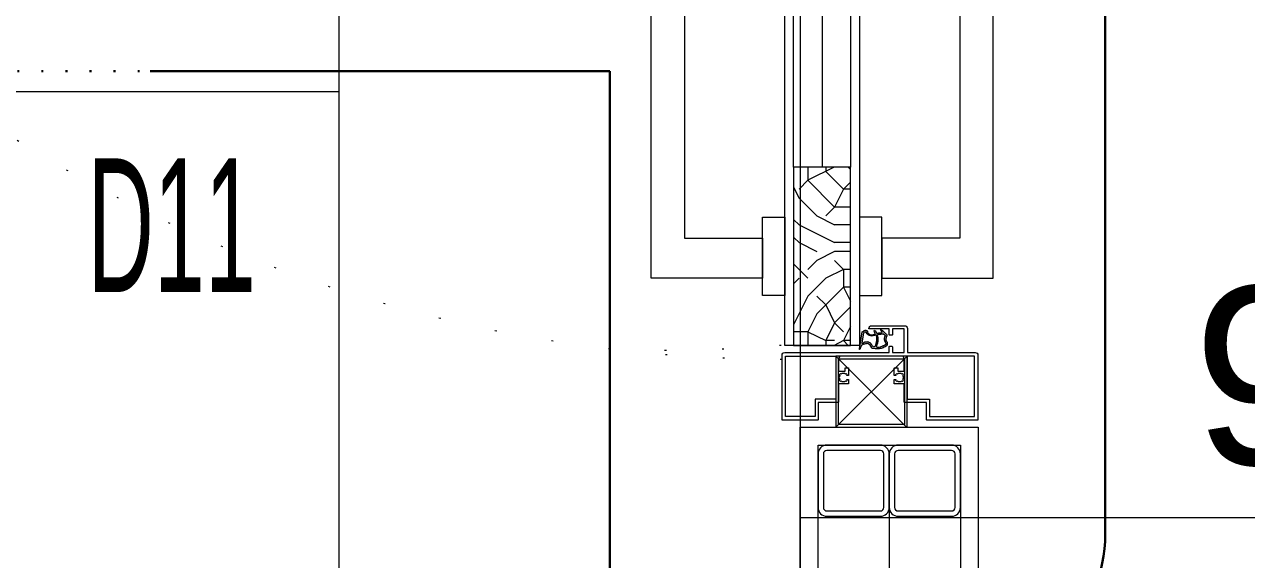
# Model space of a CAD drawing. Extents: x -1701 to 23780, y -363 to 7742.
# Drawn here: x 1343.9 to 1412.6, y 404.6 to 434.6 of the extents above; entities that cross this region are included whole.
import ezdxf
from ezdxf.enums import TextEntityAlignment as Align

# ---------------------------------------------------------------- set-up
doc = ezdxf.new("R2010")
doc.units = 0
doc.header["$LTSCALE"] = 25
doc.header["$MEASUREMENT"] = 0
doc.header["$PDMODE"] = 1
doc.linetypes.add('Audi$0$DOT2', pattern=[0.125, 0, -0.125])
doc.linetypes.add('DOT2', pattern=[0.125, 0, -0.125])
doc.layers.get('0').update_dxf_attribs({"color": 9, "lineweight": 9})
for name, color, linetype, lineweight in [('31', 9, 'Continuous', 9), ('Audi$0$06D', 8, 'Continuous', 9), ('Audi$0$09', 8, 'Continuous', 9), ('Audi$0$10', 8, 'Continuous', 9), ('Audi$0$11', 8, 'Continuous', 9), ('Audi$0$12', 8, 'Continuous', 9), ('Audi$0$20', 8, 'Audi$0$DOT2', 9), ('Audi$0$21', 8, 'Continuous', 9), ('Audi$0$22', 8, 'Continuous', 9), ('Audi$0$33', 8, 'Audi$0$BATTING', 9), ('Audi$0$35', 8, 'Continuous', 9), ('E-Aydınlatma', 7, 'Continuous', 30), ('E-KABLO', 7, 'Continuous', 30)]:
    doc.layers.add(name, color=color, linetype=linetype, lineweight=lineweight)
doc.styles.add('Audi$0$Arial', font='arial.ttf', dxfattribs={"height": 2.5})
doc.styles.add('Audi$0$MuuM_TEXT-STANDART', font='ARIALN.TTF')
doc.styles.add('TX-TEXT', font='')
doc.styles.get('TX-TEXT').set_extended_font_data('TrSah Futura Lt BT')
doc.linetypes.add('Audi$0$BATTING', pattern='A,0.0001,-0.1,[134,ltypeshp.shx,S=0.1,R=0,X=-0.1,Y=0],-0.2,[134,ltypeshp.shx,S=0.1,R=180,X=0.1,Y=0],-0.1', length=0.4001000000000002)

# ---------------------------------------------------------------- blocks, each defined once
blk = doc.blocks.new('Audi$0$Prf-40x40')
for points in [[(1.5, -1.999999999998179), (-1.5, -2.000000000001818, -0.4142135623730951), (-2, -1.500000000001818), (-2, 1.499999999998179, -0.4142135623730951), (-1.5, 1.999999999998179), (1.5, 2.000000000001818, -0.4142135623730951), (2, 1.500000000001818), (2, -1.499999999998179, -0.4142135623730951)], [(1.5, -1.699999999998908), (-1.5, -1.700000000002544, -0.4142135623738941), (-1.699999999997089, -1.500000000001818), (-1.699999999997089, 1.499999999998179, -0.4142135623738941), (-1.5, 1.699999999998908), (1.5, 1.700000000002544, -0.4142135623738941), (1.699999999997089, 1.500000000001818), (1.699999999997089, -1.499999999998179, -0.4142135623738941)]]:
    blk.add_lwpolyline(points, format="xyb", close=True)
at = {"color": 252}
blk.add_point((0, 0), dxfattribs=at)
blk = doc.blocks.new('Audi$0$0_roomno2')
blk.add_lwpolyline([(19.375, -10.50000000000218), (0, -10.50000000000218), (0, 0), (19.375, 0)], close=True)
blk.add_lwpolyline([(0, -3.000000000001453), (19.375, -3.000000000001453)])
at = {"style": 'Audi$0$Arial'}
blk.add_attdef('ODANO', (0, 1.170000000001164), '', height=2, dxfattribs=at)
blk.add_attdef('MEKANADI', text='', height=2, dxfattribs=at).set_placement((0.3500000000000002, -3.000000000001453), align=Align.BOTTOM_LEFT)
at = {"style": 'Audi$0$MuuM_TEXT-STANDART', "width": 0.6}
for tag, p in [('YER01', (10, -4.500000000001453)), ('TAVAN01', (13.75, -4.500000000001453)), ('DUVAR01', (17.5, -4.500000000001453)), ('YER02', (10, -6.750000000001456)), ('TAVAN02', (13.75, -6.750000000001456)), ('DUVAR02', (17.5, -6.750000000001456)), ('YER03', (10, -9.000000000001457)), ('TAVAN03', (13.75, -9.000000000001457)), ('DUVAR03', (17.5, -9.000000000001457))]:
    blk.add_attdef(tag, text='', height=1.5, dxfattribs=at).set_placement(p, align=Align.MIDDLE_CENTER)
for tag, p in [('M2', (0.3500000000000001, -4.875000000001453)), ('TEMIZTAVANYUKSEKLIGI', (1.799999999999999, -8.607952679349546))]:
    blk.add_attdef(tag, text='', height=1.5, dxfattribs=at).set_placement(p, align=Align.MIDDLE_LEFT)
blk = doc.blocks.new('Audi$0$p-korkasa_40x40')
at = {"layer": 'Audi$0$10'}
for points in [[(-2, -2), (-2, -2, 4.557571570274368), (-2, -2), (2, -2.000000000000454, 6.895317174706505), (2, -2.000000000000454), (2, -2.000000000000454), (2, 2.000000000000454), (-2, 2), (-2, -2)], [(-1.85000000000582, -1.85000000000582), (-1.85000000000582, 1.85000000000582), (1.85000000000582, 1.85000000000582), (1.85000000000582, -1.85000000000582), (-1.85000000000582, -1.85000000000582, -4.556434831823175), (-1.85000000000582, -1.85000000000582)]]:
    blk.add_lwpolyline(points, format="xyb", close=True, dxfattribs=at)
for points in [[(2, -2.000000000000454), (-2, 2)], [(2, 2.000000000000454), (-2, -1.96874570933869)]]:
    blk.add_lwpolyline(points, dxfattribs=at)
blk = doc.blocks.new('Audi$0$p-kapı')
at = {"layer": 'Audi$0$09'}
h = blk.add_hatch(dxfattribs=at)
h.set_pattern_fill('LOGEND', color=256, scale=10, style=0)
h.set_pattern_definition([(360, (-1512.441820109354, -1967.639528495034), (9.999999999999996, -10), [3, -7]), (360, (-1512.441820109354, -1968.139528495034), (9.999999999999996, -10), [3, -7]), (360, (-1511.941820109354, -1969.139528495034), (9.999999999999996, -10), [2, -8]), (360, (-1511.441820109354, -1970.139528495034), (9.999999999999996, -10), [1.5, -8.5]), (360, (-1511.441820109354, -1971.139528495034), (9.999999999999996, -10), [1, -9]), (360, (-1513.941820109354, -1972.139528495034), (9.999999999999996, -10), [0.5, -2.5, 0.5, -6.5]), (360, (-1512.441820109354, -1972.639528495034), (9.999999999999996, -10), [0.5, -4, 1.5, -4]), (360, (-1510.441820109354, -1973.139528495034), (9.999999999999996, -10), [0.5, -0.5, 0.5, -8.5]), (360, (-1510.941820109354, -1973.639528495034), (9.999999999999996, -10), [0.5, -9.5]), (360, (-1511.441820109354, -1974.639528495034), (9.999999999999996, -10), [1.5, -8.5]), (360, (-1511.441820109354, -1975.639528495034), (9.999999999999996, -10), [2, -8]), (360, (-1511.941820109354, -1976.639528495034), (9.999999999999996, -10), [2.5, -3, 0.5, -4]), (270, (-1515.941820109354, -1970.639528495034), (-10, -9.999999999999996), [0.5, -1, 2.5, -6]), (270, (-1515.441820109354, -1971.639528495034), (-10, -9.999999999999996), [0.5, -0.5, 1.5, -7.5]), (270, (-1514.941820109354, -1975.639528495034), (-10, -9.999999999999996), [1, -9]), (270, (-1514.441820109354, -1971.639528495034), (-10, -9.999999999999996), [2, -3, 0.5, -4.5]), (270, (-1513.941820109354, -1977.139528495033), (-10, -9.999999999999996), [0.5, -9.5]), (270, (-1513.441820109354, -1972.139528495034), (-10, -9.999999999999996), [1.5, -8.5]), (270, (-1512.441820109354, -1972.639528495034), (-10, -9.999999999999996), [1, -9]), (270, (-1511.441820109354, -1972.639528495034), (-10, -9.999999999999996), [0.5, -1.5, 1.5, -6.5]), (270, (-1510.941820109354, -1973.139528495034), (-10, -9.999999999999996), [0.5, -9.5]), (270, (-1510.441820109354, -1971.139528495034), (-10, -9.999999999999996), [1.399999999999999, -8.6]), (270, (-1509.941820109354, -1969.139528495034), (-10, -9.999999999999996), [1, -9]), (270, (-1508.941820109354, -1973.139528495034), (-10, -9.999999999999996), [0.5, -9.5]), (270, (-1507.941820109354, -1972.639528495034), (-10, -9.999999999999996), [1.5, -8.5]), (270, (-1506.941820109354, -1972.639528495034), (-10, -9.999999999999996), [1.5, -8.5]), (314.9999999999999, (-1508.441820109354, -1968.639528495034), (-3.3e-15, -10.00000000019025), [0.7071000000000001, -0.7071000000000001, 0.7071000000000001, -12.02083562]), (314.9999999999999, (-1510.441820109354, -1971.139528495034), (-3.3e-15, -10.00000000019025), [1.414199999999999, -12.72793562]), (314.9999999999999, (-1514.441820109354, -1976.139528495034), (-3.3e-15, -10.00000000019025), [1.414199999999999, -12.72793562]), (314.9999999999999, (-1512.441820109354, -1973.639528495034), (-3.3e-15, -10.00000000019025), [1.414199999999999, -12.72793562]), (314.9999999999999, (-1511.941820109354, -1971.639528495034), (-3.3e-15, -10.00000000019025), [1.414199999999999, -12.72793562]), (314.9999999999999, (-1508.941820109354, -1969.639528495034), (-3.3e-15, -10.00000000019025), [1.414199999999999, -12.72793562]), (314.9999999999999, (-1509.941820109354, -1970.139528495034), (-3.3e-15, -10.00000000019025), [2.121319999999998, -12.02081562]), (314.9999999999999, (-1512.941820109354, -1974.639528495034), (-3.3e-15, -10.00000000019025), [0.7071000000000001, -13.43503562]), (314.9999999999999, (-1513.441820109354, -1975.639528495034), (-3.3e-15, -10.00000000019025), [0.7071000000000001, -13.43503562]), (314.9999999999999, (-1509.441820109354, -1975.639528495034), (-3.3e-15, -10.00000000019025), [0.7071000000000001, -13.43503562]), (314.9999999999999, (-1513.441820109354, -1970.639528495034), (-3.3e-15, -10.00000000019025), [0.7071000000000001, -13.43503562]), (314.9999999999999, (-1507.941820109354, -1974.139528495034), (-3.3e-15, -10.00000000019025), [0.7071000000000001, -13.43503562]), (314.9999999999999, (-1511.441820109354, -1973.139528495034), (-3.3e-15, -10.00000000019025), [0.7071000000000001, -13.43503562]), (314.9999999999999, (-1510.441820109354, -1974.139528495034), (-3.3e-15, -10.00000000019025), [0.7071000000000001, -13.43503562]), (225, (-1510.941820109354, -1972.139528495034), (-10.00000000019025, 3.3e-15), [0.7071000000000001, -0.7071000000000001, 2.121319999999998, -10.60661562]), (225, (-1509.441820109354, -1972.139528495034), (-10.00000000019025, 3.3e-15), [0.7071000000000001, -13.43503562]), (225, (-1509.441820109354, -1968.639528495034), (-10.00000000019025, 3.3e-15), [0.7071000000000001, -13.43503562]), (225, (-1511.441820109354, -1971.139528495034), (-10.00000000019025, 3.3e-15), [0.7071000000000001, -13.43503562]), (225, (-1509.941820109354, -1973.139528495034), (-10.00000000019025, 3.3e-15), [0.7071000000000001, -13.43503562]), (225, (-1512.441820109354, -1970.639528495034), (-10.00000000019025, 3.3e-15), [0.7071000000000001, -13.43503562]), (225, (-1508.441820109354, -1970.639528495034), (-10.00000000019025, 3.3e-15), [0.7071000000000001, -13.43503562]), (225, (-1515.441820109354, -1967.639528495034), (-10.00000000019025, 3.3e-15), [0.7071000000000001, -13.43503562]), (225, (-1514.941820109354, -1968.139528495034), (-10.00000000019025, 3.3e-15), [1.414199999999999, -12.72793562]), (225, (-1514.441820109354, -1968.639528495034), (-10.00000000019025, 3.3e-15), [1.414199999999999, -12.72793562]), (225, (-1513.441820109354, -1968.639528495034), (-10.00000000019025, 3.3e-15), [1.414199999999999, -12.72793562]), (225, (-1512.941820109354, -1969.639528495034), (-10.00000000019025, 3.3e-15), [1.414199999999999, -12.72793562]), (225, (-1508.941820109354, -1973.639528495034), (-10.00000000019025, 3.3e-15), [1.414199999999999, -12.72793562]), (225, (-1506.941820109354, -1968.639528495034), (-10.00000000019025, 3.3e-15), [1.414199999999999, -12.72793562]), (225, (-1506.441820109354, -1976.639528495034), (-10.00000000019025, 3.3e-15), [1.414199999999999, -12.72793562]), (225, (-1506.441820109354, -1975.639528495034), (-10.00000000019025, 3.3e-15), [1.414199999999999, -12.72793562]), (225, (-1507.441820109354, -1975.139528495034), (-10.00000000019025, 3.3e-15), [1.414199999999999, -12.72793562]), (225, (-1514.441820109354, -1975.139528495034), (-10.00000000019025, 3.3e-15), [2.121319999999998, -12.02081562]), (225, (-1507.941820109354, -1974.139528495034), (-10.00000000019025, 3.3e-15), [2.121319999999998, -12.02081562]), (333.4349487999999, (-1513.441820109354, -1977.139528495033), (10.00000000000094, -4.0006493e-09), [1.117999999999998, -21.24267976999997]), (333.4349487999999, (-1513.441820109354, -1972.139528495034), (10.00000000000094, -4.0006493e-09), [1.117999999999998, -21.24267976999997]), (333.4349487999999, (-1512.441820109354, -1975.139528495034), (10.00000000000094, -4.0006493e-09), [1.117999999999998, -21.24267976999997]), (333.4349487999999, (-1509.441820109354, -1968.139528495034), (10.00000000000094, -4.0006493e-09), [1.117999999999998, -21.24267976999997]), (333.4349487999999, (-1509.941820109354, -1969.139528495034), (10.00000000000094, -4.0006493e-09), [1.117999999999998, -21.24267976999997]), (333.4349487999999, (-1512.941820109354, -1971.139528495034), (10.00000000000094, -4.0006493e-09), [1.117999999999998, -21.24267976999997]), (333.4349487999999, (-1512.941820109354, -1976.139528495034), (10.00000000000094, -4.0006493e-09), [1.117999999999998, -21.24267976999997]), (333.4349487999999, (-1509.941820109354, -1973.139528495034), (10.00000000000094, -4.0006493e-09), [2.235999999999996, -20.12467976999998]), (296.5650511799998, (-1509.941820109354, -1974.639528495034), (5.099821e-10, -10.00000000000094), [1.117999999999975, -21.24267976999961]), (296.5650511799998, (-1508.441820109354, -1971.639528495034), (5.099821e-10, -10.00000000000094), [1.117999999999975, -21.24267976999961]), (296.5650511799998, (-1513.441820109354, -1973.639528495034), (5.099821e-10, -10.00000000000094), [1.117999999999975, -21.24267976999961]), (296.5650511799998, (-1515.441820109354, -1974.139528495034), (5.099821e-10, -10.00000000000094), [1.117999999999975, -21.24267976999961]), (296.5650511799998, (-1509.441820109354, -1972.139528495034), (5.099821e-10, -10.00000000000094), [1.117999999999975, -21.24267976999961]), (296.5650511799998, (-1510.441820109354, -1972.139528495034), (5.099821e-10, -10.00000000000094), [1.117999999999975, -21.24267976999961]), (296.5650511799998, (-1514.441820109354, -1973.639528495034), (5.099821e-10, -10.00000000000094), [2.23599999999995, -20.12467976999961]), (296.5650511799998, (-1506.941820109354, -1970.139528495034), (5.099821e-10, -10.00000000000094), [2.23599999999995, -20.12467976999961]), (296.5650511799998, (-1507.941820109354, -1970.639528495034), (5.099821e-10, -10.00000000000094), [2.23599999999995, -20.12467976999961]), (243.4349487999999, (-1515.941820109354, -1969.139528495034), (-4.0006526e-09, -10.00000000000094), [1.117999999999979, -21.24267976999967]), (243.4349487999999, (-1515.941820109354, -1974.639528495034), (-4.0006526e-09, -10.00000000000094), [1.117999999999979, -21.24267976999967]), (243.4349487999999, (-1513.941820109354, -1967.639528495034), (-4.0006526e-09, -10.00000000000094), [1.117999999999979, -21.24267976999967]), (243.4349487999999, (-1514.941820109354, -1976.639528495034), (-4.0006526e-09, -10.00000000000094), [1.117999999999979, -21.24267976999967]), (243.4349487999999, (-1513.941820109354, -1970.639528495034), (-4.0006526e-09, -10.00000000000094), [1.117999999999979, -21.24267976999967]), (243.4349487999999, (-1511.941820109354, -1971.639528495034), (-4.0006526e-09, -10.00000000000094), [1.117999999999979, -21.24267976999967]), (243.4349487999999, (-1510.941820109354, -1973.639528495034), (-4.0006526e-09, -10.00000000000094), [1.117999999999979, -21.24267976999967]), (243.4349487999999, (-1515.441820109354, -1969.639528495034), (3.2114650989e-06, -10.00000160773382), [1.117999999999979, -21.24267976999967]), (243.4349487999999, (-1512.941820109354, -1971.139528495034), (-4.0006526e-09, -10.00000000000094), [1.117999999999979, -21.24267976999967]), (243.4349487999999, (-1509.941820109354, -1970.139528495034), (-4.0006526e-09, -10.00000000000094), [1.117999999999979, -21.24267976999967]), (243.4349487999999, (-1508.941820109354, -1971.139528495034), (-4.0006526e-09, -10.00000000000094), [1.117999999999979, -21.24267976999967]), (243.4349487999999, (-1506.941820109354, -1974.139528495034), (-4.0006526e-09, -10.00000000000094), [1.117999999999979, -21.24267976999967]), (243.4349487999999, (-1514.441820109354, -1977.139528495033), (-4.0006526e-09, -10.00000000000094), [1.117999999999979, -21.24267976999967]), (243.4349487999999, (-1515.941820109354, -1976.639528495034), (-4.0006526e-09, -10.00000000000094), [2.235999999999958, -20.12467976999968]), (243.4349487999999, (-1514.441820109354, -1969.639528495034), (-4.0006526e-09, -10.00000000000094), [2.235999999999958, -20.12467976999968]), (206.5650511799999, (-1515.941820109354, -1968.139528495034), (-10.00000000000094, -5.099854e-10), [1.117999999999995, -21.24267976999997]), (206.5650511799999, (-1507.441820109354, -1967.639528495034), (-10.00000000000094, -5.099854e-10), [1.117999999999995, -21.24267976999997]), (206.5650511799999, (-1507.941820109354, -1972.639528495034), (-10.00000000000094, -5.099854e-10), [1.117999999999995, -21.24267976999997]), (206.5650511799999, (-1511.941820109354, -1969.139528495034), (-10.00000000000094, -5.099854e-10), [1.117999999999995, -21.24267976999997]), (206.5650511799999, (-1512.441820109354, -1968.139528495034), (-10.00000000000094, -5.099854e-10), [1.117999999999995, -21.24267976999997]), (206.5650511799999, (-1511.441820109354, -1970.139528495034), (-10.00000000000094, -5.099854e-10), [1.117999999999995, -21.24267976999997]), (206.5650511799999, (-1508.441820109354, -1976.139528495034), (-10.00000000000094, -5.099854e-10), [1.117999999999995, -21.24267976999997]), (206.5650511799999, (-1507.441820109354, -1976.639528495034), (-10.00000000000094, -5.099854e-10), [2.235999999999995, -20.12467976999997])])
h.paths.add_polyline_path([(1.170000000001889, -81.66295667744998), (1.202328709074208, -81.66295667744998), (1.202328709074208, -80.86796583734395), (1.170000000001889, -80.86796583734395), (1.170000000001889, -80.34999999999854), (1.202328709074208, -80.34999999999854), (1.202328709074208, -79.40000000000146), (4.337671290930301, -79.40000000000146), (4.337671290930301, -80.34999999999854), (4.370000000002618, -80.34999999999854), (4.370000000002618, -80.86796583734395), (4.337671290930301, -80.86796583734395), (4.337671290930301, -81.66295667744998), (4.370000000002618, -81.66295667744998), (4.370000000002618, -85.40000000000146), (1.170000000001889, -85.40000000000146)])
h.paths.add_polyline_path([(1.202328709074208, -77.93203416265895), (1.202328709074208, -77.13704332255294), (1.170000000001889, -77.13704332255294), (1.170000000001889, -75.40008858544023), (4.370000000002618, -75.40008858544023), (4.370000000002618, -77.13704332255294), (4.337671290930301, -77.13704332255294), (4.337671290930301, -77.93203416265895), (4.370000000002618, -77.93203416265895), (4.370000000002618, -78.44999999999709), (4.337671290930301, -78.45000000000434), (4.337671290930301, -79.40000000000146), (1.202328709074208, -79.40000000000146), (1.202328709074208, -78.45000000000434), (1.170000000001889, -78.45000000000434), (1.170000000001889, -77.93203416265895)])
at = {"layer": 'Audi$0$10'}
h = blk.add_hatch(color=256, dxfattribs=at)
edge = h.paths.add_edge_path()
edge.add_spline(control_points=[(-0.5369756097570644, -84.51241686969297), (-0.5906374453152239, -84.5518905258723), (-0.6878822009421129, -84.62342378614264), (-0.7823709486983716, -84.73020272285794), (-0.8899654388224005, -84.81634565772401), (-0.8351330276491353, -84.92515451247162), (-0.7993581297414494, -85.02739724353887), (-0.8236312188018928, -85.13593551153463), (-0.8909774078929331, -85.2204025707906), (-0.8936748011838059, -85.31350848440346), (-0.8901922852564894, -85.42809680375649), (-0.728764212148235, -85.49924616048519), (-0.5556085026000801, -85.58372597600827), (-0.3208874964548158, -85.6044139906153), (-0.1643808494300174, -85.57919688549735), (-0.0170845106040361, -85.58614067232702), (-0.0044594722057809, -85.47231593469769), (0.0795073431909259, -85.40046526712104), (0.1646003593887144, -85.2870381913017), (0.2895508234578301, -85.30929536580516), (0.4061617531915547, -85.32681202102684), (0.5518175704273744, -85.36757930904423), (0.5995418682032323, -85.49443736144892), (0.6480338603832934, -85.67184330132295), (0.6698076058928564, -85.62376578052499), (0.6769063150313741, -85.59945321430133)], knot_values=[0, 0, 0, 0, 1.972481329933421, 3.574485720078666, 4.459231721842631, 5.627326994262999, 6.631388320856649, 7.787072978740821, 8.75015276194368, 9.776376719050775, 10.52172028727109, 11.98318526219924, 14.34903833668033, 16.62296311174929, 18.66660599276623, 19.53265988375316, 20.30320742306432, 21.53106540985929, 22.8950020509257, 24.14050273090668, 24.94140504827469, 26.57643914558082, 28.1214307914516, 29.40842415818681, 30.06904306217089, 30.06904306217089, 30.06904306217089, 30.06904306217089], degree=3, periodic=0)
edge.add_arc((0.6577079170856451, -85.59384772447082), 0.0200000000000125, 703.7234121128039, 729.6961277373919)
edge.add_line((0.6774222141648352, -85.59047926923813), (0.514778214589569, -84.63858532773519))
edge.add_spline(control_points=[(0.5147782145904785, -84.63858532773156), (0.4684569597193331, -84.61121200024355), (0.4029367876937613, -84.55669608320022), (0.299123291955766, -84.55094408860168), (0.2368332224687037, -84.5669421721468), (0.2434630590905726, -84.56630475889688), (0.2195726180252677, -84.63769904915534), (0.2195726180252677, -84.63769904915534)], knot_values=[0, 0, 0, 0, 0.2230052084876708, 0.4469780816912642, 0.8022655540997069, 1.018676818468204, 1.060393501096338, 1.060393501096338, 1.060393501096338, 1.060393501096338], degree=3, periodic=0)
edge.add_arc((-0.0149015127535677, -84.5842358186128), 0.2404920685283454, 578.8576386954633, 707.1553904040015, ccw=False)
edge.add_spline(control_points=[(-0.2021744220619439, -84.73511753541244), (-0.1844337589864153, -84.70879782966219), (-0.1854437276160752, -84.65074498127069), (-0.1315036820815294, -84.5540416680233), (-0.2492554579002899, -84.55561594154278), (-0.2605854891371564, -84.74868430823697), (-0.4150242235737096, -84.68619836643484), (-0.6628840222583677, -84.69875890661933), (-0.5288317618396832, -84.58261839942134), (-0.5347583595721517, -84.5315299911963), (-0.5369756097570644, -84.51241686969297)], knot_values=[1.684532790128255, 1.684532790128255, 1.684532790128255, 1.684532790128255, 1.827512949640418, 2.001131811412198, 2.034132841388928, 2.383878172112238, 2.570749579948123, 2.81730155771981, 2.995364809708569, 3.101801527567439, 3.101801527567439, 3.101801527567439, 3.101801527567439], degree=3, periodic=0)
edge = h.paths.add_edge_path(flags=16)
edge.add_spline(control_points=[(0.4883339317893844, -85.29245044420531), (0.4716886541282295, -85.27617170474696), (0.4523573484184455, -85.25991805080413), (0.4147011533677869, -85.23712323497604), (0.4001201892897372, -85.23009669489694), (0.3915949691217975, -85.22622697612678)], knot_values=[4.696285649924368, 4.696285649924368, 4.696285649924368, 4.696285649924368, 4.79612257682362, 4.79612257682362, 4.854419796380462, 4.854419796380462, 4.854419796380462, 4.854419796380462], degree=3, periodic=0)
edge.add_spline(control_points=[(0.3915949691217975, -85.22622697612678), (0.3885683923836041, -85.22639217222604), (0.3855311636252736, -85.2263443169286), (0.3757315162838495, -85.22599751089729), (0.3681160688320233, -85.22548559508868), (0.3516475183459988, -85.22407014974306), (0.3429637488879962, -85.22319709650765), (0.3252907630521804, -85.2211618914589), (0.316594720883586, -85.22002240030999), (0.291213085376512, -85.21633801807184), (0.2728923982976994, -85.2134663161123), (0.2312442128131806, -85.21019387182605), (0.2079686403376399, -85.20950475220161), (0.1708219201973407, -85.21554820335585), (0.157941705580015, -85.21878033129907), (0.126446850845241, -85.22976943991671), (0.1093897561368067, -85.23913722649013), (0.0793808313101181, -85.25973395552137), (0.0663699295146216, -85.27124699160045), (0.0429483607986185, -85.29429669502858), (0.0327881743869512, -85.30545581124898), (0.0148434022485162, -85.32623104828235), (0.0068756339605898, -85.33600692905749), (-0.0090410068587516, -85.355167020105), (-0.0171964423425379, -85.36496325665941), (-0.0399044250698353, -85.3944018574839), (-0.0547606956715754, -85.41583520011045), (-0.0673612565879012, -85.44141278987809)], knot_values=[3.795205768767631, 3.795205768767631, 3.795205768767631, 3.795205768767631, 3.825435281411388, 3.825435281411388, 3.876175829762433, 3.876175829762433, 3.923120005564896, 3.923120005564896, 3.970064181367359, 3.970064181367359, 4.056079576782028, 4.056079576782028, 4.1420949721967, 4.1420949721967, 4.181856208153813, 4.181856208153813, 4.244411595576305, 4.244411595576305, 4.309456277789172, 4.309456277789172, 4.374500960002043, 4.374500960002043, 4.436400391423946, 4.436400391423946, 4.498299822845847, 4.498299822845847, 4.605733337985941, 4.605733337985941, 4.605733337985941, 4.605733337985941], degree=3, periodic=0)
edge.add_arc((-0.1355372299003648, -85.40782653281349), 0.0759999999999773, 567.2221899925271, 693.7732677223272, ccw=False)
edge.add_arc((0.7681294868853002, -85.02277503077494), 1.058097748058568, 888.8376998673891, 923.3761552425167, ccw=False)
edge.add_arc((-0.2503260998964834, -84.82178951549577), 0.0200000000000284, 779.8045860840282, 888.9000715373779, ccw=False)
edge.add_arc((-0.0254490172264923, -84.53800291659718), 0.3422998841750275, 951.1287320440587, 1055.511948304005)
edge.add_arc((0.3533265005826252, -84.70197943761741), 0.0708012071070941, 720.1577279099495, 881.8184495585258, ccw=False)
edge.add_line((0.4241274394116772, -84.7017845312512), (0.5220320556400111, -85.27478329712176))
edge.add_arc((0.5023177585608211, -85.27815175234718), 0.019999999999999, 585.6378390656023, 729.6961277305409, ccw=False)
edge = h.paths.add_edge_path(flags=16)
edge.add_spline(control_points=[(-0.3815073000114353, -85.52777787788362), (-0.3834389916773944, -85.52724453018163), (-0.3853727186760807, -85.52670610733912), (-0.4205788632025361, -85.51682294036436), (-0.4544610585180635, -85.50601336516411), (-0.4889215080875148, -85.49418731541662), (-0.4900629374460549, -85.49379462555952), (-0.4912037800822874, -85.49340117004613)], knot_values=[2.606882164150666, 2.606882164150666, 2.606882164150666, 2.606882164150666, 2.618308665253161, 2.618308665253161, 2.814704777591772, 2.814704777591772, 2.821436412206805, 2.821436412206805, 2.821436412206805, 2.821436412206805], degree=3, periodic=0)
edge.add_spline(control_points=[(-0.4912037800822874, -85.49340117004613), (-0.5233471352403285, -85.48231552171637), (-0.5550247264036443, -85.47062207480484), (-0.5877413626330963, -85.45796293672173), (-0.5892461558505602, -85.4573792198862), (-0.5907511911427719, -85.45679395195477)], knot_values=[2.408074102405524, 2.408074102405524, 2.408074102405524, 2.408074102405524, 2.597738580129102, 2.597738580129102, 2.606882164150666, 2.606882164150666, 2.606882164150666, 2.606882164150666], degree=3, periodic=0)
edge.add_spline(control_points=[(-0.5907511911427719, -85.45679395195477), (-0.6054095705112559, -85.45109370061981), (-0.6200909125836916, -85.4452463134803), (-0.6513064689206658, -85.43253770701268), (-0.6679456813908474, -85.42560582750595), (-0.6975867124383514, -85.41301002278487), (-0.7102365350583569, -85.40760968485122), (-0.7229134244116722, -85.40205673102902)], knot_values=[2.149006277224146, 2.149006277224146, 2.149006277224146, 2.149006277224146, 2.238060749371884, 2.238060749371884, 2.336258805541189, 2.336258805541189, 2.408074102405524, 2.408074102405524, 2.408074102405524, 2.408074102405524], degree=3, periodic=0)
edge.add_spline(control_points=[(-0.7229134244116722, -85.40205673102902), (-0.7275705286083394, -85.40001674441737), (-0.7322312857468205, -85.39795616069752), (-0.7455618066960596, -85.39199150963395), (-0.7536017658676429, -85.3881710095229), (-0.7677693781188282, -85.38105523245758), (-0.7739268021578029, -85.37775809279992), (-0.7842826841624629, -85.37176572963654), (-0.7883197533083149, -85.36926390407461), (-0.7920567741166451, -85.36629840687965)], knot_values=[1.977607441624772, 1.977607441624772, 1.977607441624772, 1.977607441624772, 2.003990200929743, 2.003990200929743, 2.053089229014396, 2.053089229014396, 2.101047753119271, 2.101047753119271, 2.149006277224144, 2.149006277224144, 2.149006277224144, 2.149006277224144], degree=3, periodic=0)
edge.add_arc((-0.7796246261059423, -85.35063182793965), 0.0200000000000304, 900.5555631517888, 951.5663893431631, ccw=False)
edge.add_spline(control_points=[(-0.7994840715909959, -85.35299877215583), (-0.7996182607275844, -85.35187288089946), (-0.7997274019762699, -85.35072960989055), (-0.8002259230997879, -85.34462242021978), (-0.8004687433967774, -85.33851066090575), (-0.8008469303676973, -85.32128280500183), (-0.8008342107059434, -85.30943071842918), (-0.8005320933662003, -85.2993613856379)], knot_values=[1.69878072459484, 1.69878072459484, 1.69878072459484, 1.69878072459484, 1.709176364630534, 1.709176364630534, 1.751194216338215, 1.751194216338215, 1.814824352558606, 1.814824352558606, 1.814824352558606, 1.814824352558606], degree=3, periodic=0)
edge.add_spline(control_points=[(-0.8005320933662003, -85.2993613856379), (-0.8005291922345351, -85.29926469321072), (-0.8005262644182947, -85.29916816516925), (-0.8002453347398841, -85.2900058112791), (-0.7996581484585477, -85.28216809327569), (-0.7983876424550544, -85.27219494782912), (-0.7979033033734595, -85.2691682961231), (-0.7967892664892136, -85.26359999037959), (-0.7963274052344786, -85.26168751184014), (-0.7950642314099241, -85.25704070857319), (-0.7941042474449205, -85.25426319411052), (-0.7922515160280456, -85.25010678642865), (-0.7915139412471035, -85.24861359065837), (-0.7898580297332956, -85.24541914485599), (-0.7890619376630639, -85.2439227982468), (-0.7868423479412741, -85.23990738076826), (-0.785815735354845, -85.23813671410605), (-0.7847239510629151, -85.2363075673493)], knot_values=[1.498288754767149, 1.498288754767149, 1.498288754767149, 1.498288754767149, 1.498899773643438, 1.498899773643438, 1.55638679152604, 1.55638679152604, 1.58513030046734, 1.58513030046734, 1.61387380940864, 1.61387380940864, 1.646408564364206, 1.646408564364206, 1.665384561853024, 1.665384561853024, 1.684360559341839, 1.684360559341839, 1.69878072459484, 1.69878072459484, 1.69878072459484, 1.69878072459484], degree=3, periodic=0)
edge.add_line((-0.7847239510629151, -85.2363075673493), (-0.7586869314282012, -85.19268582784571))
edge.add_line((-0.7586869314254728, -85.19268582784571), (-0.7255136902876984, -85.10717331456544))
edge.add_line((-0.7255136902895174, -85.10717331456544), (-0.7173155414820941, -85.03151368951148))
edge.add_line((-0.7173155414820941, -85.03151368950785), (-0.7384525110683171, -84.92615187598132))
edge.add_spline(control_points=[(-0.7384525110719551, -84.92615187598132), (-0.7417319309315645, -84.91712462047145), (-0.7452146564100987, -84.90836485676846), (-0.7561384565451591, -84.8820235105304), (-0.7633910574986658, -84.86627040452005), (-0.7682081721068243, -84.8538242785144)], knot_values=[0.9322138717899155, 0.9322138717899155, 0.9322138717899155, 0.9322138717899155, 0.9728151593248144, 0.9728151593248144, 1.059280169269481, 1.059280169269481, 1.059280169269481, 1.059280169269481], degree=3, periodic=0)
edge.add_arc((-0.7495564365199244, -84.84660536172305), 0.0199999999999873, 851.1876026072525, 924.1288367209762, ccw=False)
edge.add_spline(control_points=[(-0.7630056632260676, -84.83180271666062), (-0.7554750532144681, -84.82496063668805), (-0.7451898386098037, -84.81607690209785), (-0.7354561730571731, -84.80713799077056), (-0.7354408858154784, -84.8071239508572), (-0.735425599890732, -84.80710991127125)], knot_values=[0.6191493752113117, 0.6191493752113117, 0.6191493752113117, 0.6191493752113117, 0.6800377646677511, 0.6800377646677511, 0.6801335518299229, 0.6801335518299229, 0.6801335518299229, 0.6801335518299229], degree=3, periodic=0)
edge.add_line((-0.735425599890732, -84.80710991127125), (-0.7085877083327432, -84.78161459538023))
edge.add_arc((-0.6554298056871632, -84.83593068311166), 0.0760000000000115, 831.8248503193477, 854.3825803939201, ccw=False)
edge.add_line((-0.6836843639466679, -84.76537800819642), (-0.6090193983354766, -84.76230358183967))
edge.add_line((-0.6090193983327481, -84.76230358184694), (-0.5257167661893618, -84.76654401337144))
edge.add_line((-0.5257167661911808, -84.7665440133642), (-0.4458209923805044, -84.77061102240259))
edge.add_line((-0.445820992379595, -84.77061102240259), (-0.3993508796656897, -84.77297653385904))
edge.add_line((-0.3993508796665992, -84.77297653385904), (-0.3993451848336917, -84.77297978937713))
edge.add_arc((-0.4095884813359591, -84.84828632878634), 0.0760000000000394, 712.7718027218857, 802.2540888927069, ccw=False)
edge.add_line((-0.3341924609158013, -84.85784876073743), (-0.3342328856770109, -84.85770303229218))
edge.add_line((-0.3342328856779204, -84.85770303229218), (-0.3466309443083446, -84.92453509728512))
edge.add_line((-0.3466309443065256, -84.92453509728512), (-0.355971261873492, -85.01549911675102))
edge.add_line((-0.35597126187713, -85.01549911674374), (-0.3547381997259436, -85.14397923944125))
edge.add_line((-0.3547381997232151, -85.14397923944489), (-0.3473031821049517, -85.21155897400969))
edge.add_line((-0.3473031821085897, -85.21155897400604), (-0.3161650954198194, -85.35239759661633))
edge.add_arc((0.6255815801705467, -85.07032483903458), 0.9830828253785207, 916.6740540243767, 921.0841378559761)
edge.add_arc((-0.361280229568365, -85.45451898340252), 0.0760000000000061, 614.5649605422865, 743.6945358760281, ccw=False)
at = {"layer": 'Audi$0$06D'}
for points in [[(-0.5799951286935539, -81.62219937940608), (-6.829995128693553, -81.62219937940608), (-6.829995128693553, -66.62219937940608), (-4.954995128693552, -66.62219937940608), (-4.954995128693552, -79.37219937940608), (-4.954995128693552, -79.37219937940608), (-0.5799951286935539, -79.37219937940608), (-0.5799951286935539, -81.62219937940608)], [(6.120140416471259, -81.62218975205906), (12.37014041647126, -81.62218975205906), (12.37014041647126, -66.62218975205906), (10.49514041647126, -66.62218975205906), (10.49514041647126, -79.37218975205904), (10.49514041647126, -79.37218975205904), (6.120140416471259, -79.37218975205904), (6.120140416471259, -81.62218975205906)], [(0.6700048713064461, -82.59719937940827), (-0.5799951286935539, -82.59719937940827), (-0.5799951286935539, -78.19719937940681), (0.6700048713064461, -78.19719937940681), (0.6700048713064461, -82.59719937940827)], [(4.870140416471256, -82.59718975206125), (6.120140416471259, -82.59718975206125), (6.120140416471259, -78.1971897520598), (4.870140416471256, -78.1971897520598), (4.870140416471256, -82.59718975206125)]]:
    blk.add_lwpolyline(points, dxfattribs=at)
at = {"layer": 'Audi$0$10'}
for p, q in [((-0.6520531316018606, -84.76011299560923), (-0.3993804007805011, -84.77297503111913)), ((0.5220320556400111, -85.27478329712176), (0.4238229449983919, -84.70000244037509)), ((0.6774222141648352, -85.59047926923083), (0.5147782145904785, -84.63858532773156))]:
    blk.add_line(p, q, dxfattribs=at)
blk.add_lwpolyline([(-3.124999999996361, -89.60000000000582, 0.4142135623730951), (-3.099999999998543, -89.57500000000437), (-3.099999999998543, -88.59999999994034), (-1.86499999999796, -88.59999999994034, 0.4142135623730951), (-1.839999999996505, -88.57499999993888), (-1.839999999996505, -87.55454592069145), (-1.281196915806503, -87.55454592069145), (-1.281196915806503, -87.32454592068822), (-1.390486237687582, -87.32454592068822), (-1.354628344986849, -87.36040381339262, -0.0916730868048769), (-1.425339023106061, -87.43111449151183), (-1.461431334289954, -87.3950221803243, -0.2882609505077494), (-1.700962497321597, -87.3950221803243), (-1.73705480850549, -87.43111449151183, -0.091673086804877), (-1.807765486624703, -87.36040381339262), (-1.771673175440809, -87.32431150220509, -0.2882609505067066), (-1.771673175440809, -87.08478033917343), (-1.807765486624703, -87.04868802799317, -0.09167308680455198), (-1.73705480850549, -86.97797734987398), (-1.700962497321597, -87.01406966105424, -0.2882609505077494), (-1.461431334289954, -87.01406966105424), (-1.425339023106061, -86.97797734987398, -0.0916730868044047), (-1.354628344986849, -87.04868802799317), (-1.390486237687582, -87.08454592069029), (-1.281196915806503, -87.08454592069029), (-1.281196915806503, -86.67954592069145, 0.4142135623730951), (-1.30619691580432, -86.65454592069), (-1.456196915805774, -86.65454592069, 0.4142135623730951), (-1.481196915807231, -86.67954592069145), (-1.481196915807231, -86.85454592068709), (-1.839999999996505, -86.85454592068709), (-1.839999999996505, -86.15000000000146, -0.4142135623730951), (-1.689999999998688, -86), (1.690000000002328, -86, -0.4142135623730951), (1.840000000003783, -86.15000000000146), (1.840000000003783, -86.85454592068709), (1.481196915810869, -86.85454592068709), (1.481196915810869, -86.67954592069145, 0.4142135623730951), (1.456196915813051, -86.65454592069), (1.306196915811596, -86.65454592069, 0.4142135623730951), (1.281196915810139, -86.67954592069145), (1.281196915810139, -87.08454592069029), (1.390486237694856, -87.08454592069029), (1.354628344994123, -87.04868802799317, -0.0916730868044046), (1.4253390231097, -86.97797734987398), (1.46143133429723, -87.01406966105424, -0.2882609505077494), (1.700962497328873, -87.01406966105424), (1.737054808512764, -86.97797734987398, -0.09167308680455198), (1.807765486631979, -87.0486880279859), (1.771673175444448, -87.08478033917343, -0.2882609505067075), (1.771673175444448, -87.32431150220509), (1.807765486631979, -87.36040381339262, -0.0916730868048769), (1.737054808512764, -87.43111449151183), (1.700962497328873, -87.3950221803243, -0.2882609505077494), (1.46143133429723, -87.3950221803243), (1.425339023113338, -87.43111449151183, -0.091673086804877), (1.354628344994123, -87.36040381339262), (1.390486237694856, -87.32454592068822), (1.281196915810139, -87.32454592068822), (1.281196915810139, -87.55454592069145), (1.840000000003783, -87.55454592069145), (1.840000000003783, -88.57499999993888, 0.4142135623730951), (1.8650000000016, -88.59999999994034), (3.000000000003637, -88.59999999994034), (3.000000000003637, -89.57500000000437, 0.4142135623730951), (3.025000000005093, -89.60000000000582), (4.995000000002619, -89.60000000000582, 0.4142135623730951), (5.020000000004074, -89.57500000000437), (5.020000000004074, -85.95000000000437, 0.4142135623730951), (4.870000000002619, -85.80000000000291), (-0.999999999996362, -85.80000000000291), (-0.999999999996362, -85.47500000000579, 0.4142135623730951), (-1.024999999997815, -85.45000000000432), (-1.154999999998834, -85.45000000000432, 0.4142135623730951), (-1.179999999996653, -85.47500000000579), (-1.179999999996653, -85.80000000000291), (-1.839999999996505, -85.80000000000291), (-1.839999999996505, -84.4800000000032), (-1.179999999996653, -84.4800000000032), (-1.179999999996653, -84.80500000000029, 0.4142135623730951), (-1.154999999998834, -84.83000000000172), (-1.024999999997815, -84.83000000000172, 0.4142135623730951), (-0.999999999996362, -84.80500000000029), (-0.999999999996362, -84.4800000000032), (0.1400000000030559, -84.4800000000032), (0.1400000000030559, -84.4500000000044, 0.4142135623730951), (-0.0099999999983993, -84.30000000000291), (-1.869999999998981, -84.30000000000291, 0.4142135623730951), (-2.019999999996798, -84.4500000000044), (-2.019999999996798, -85.80000000000291), (-5.829999999998107, -85.80000000000291, 0.4142135623730951), (-5.979999999995925, -85.95000000000437), (-5.979999999995925, -89.57500000000437, 0.4142135623730951), (-5.95499999999447, -89.60000000000582)], format="xyb", close=True, dxfattribs=at)
blk.add_lwpolyline([(-0.2852864468113694, -85.45549108541306), (-0.3161650954170909, -85.35239759661633), (-0.3473031821085897, -85.21155897400604), (-0.3547381997232151, -85.14397923944489), (-0.35597126187713, -85.01549911674374), (-0.3466309443065256, -84.92453509728512), (-0.3342328856779204, -84.85770303229218), (-0.3498928999542841, -84.8012497731761), (-0.3993451848327822, -84.77297978937713), (-0.445820992379595, -84.77061102240259), (-0.5257167661911808, -84.7665440133642), (-0.6090193983327481, -84.76230358184694), (-0.6836843639466679, -84.76537800819642), (-0.7085877083300148, -84.78161459538387), (-0.73542559989437, -84.80710991127125), (-0.7690206406296058, -84.8420070187276), (-0.7384525110683171, -84.92615187598858), (-0.7173155414820941, -85.03151368950785), (-0.7255136902895174, -85.10717331456544), (-0.7586869314254728, -85.19268582784571), (-0.7847239510629151, -85.2363075673493), (-0.8005320933662003, -85.29936138564517), (-0.7920567741202831, -85.36629840687965), (-0.7229134244116722, -85.40205673102902), (-0.5907511911464101, -85.45679395195477), (-0.4912037800822874, -85.49340117004613), (-0.3815073000114353, -85.52777787788362), (-0.3038095378688013, -85.5042494528898), (-0.3038095819792943, -85.50424950386513), (-0.2852864468113694, -85.45549108541306)], dxfattribs=at)
for points in [[(-5.779999999998834, -89.40000000000146), (-5.779999999998834, -86.00000000000726), (-2, -86), (-2, -88.41999999994005), (-3.259999999998397, -88.41999999994005), (-3.259999999998397, -89.40000000000146)], [(2.000000000003637, -88.41999999994005), (3.160000000007128, -88.41999999994005), (3.160000000007128, -89.40000000000146), (4.820000000003347, -89.40000000000146), (4.820000000003347, -86), (2.000000000003637, -86)]]:
    blk.add_lwpolyline(points, close=True, dxfattribs=at)
for centre, radius, start, end in [((-0.7495564365199244, -84.84660536172305), 0.02, 132.2573172529717, 201.1582946275182), ((-0.6554298056871632, -84.83593068311166), 0.076, 89.26712024553211, 134.3825803926631), ((-0.4095884813359591, -84.84828632878634), 0.076, 354.2179119479063, 82.25408889278651), ((0.6255815801705467, -85.07032483903458), 0.983082825378532, 167.5093280798138, 201.0841378523925), ((0.7681294868853002, -85.02277503077494), 1.058097748058572, 168.8352965664554, 203.3761552416839), ((-0.2503260998964834, -84.82178951549577), 0.02, 59.80458608398602, 168.7729251493639), ((-0.0254490172264923, -84.53800291659718), 0.3422998841750354, 231.1287320442195, 335.5453093008013), ((-0.0149015127535677, -84.5842358186128), 0.2404920685283614, 218.8576386953065, 347.1553904039617), ((0.3533265005826252, -84.70197943761741), 0.0708012071070867, 358.4304577292652, 162.5451504378122), ((-0.7796246261059423, -85.35063182793965), 0.02, 186.7967250026899, 231.5663893636672), ((-0.361280229568365, -85.45451898340252), 0.076, 254.5649605628871, 23.69453592147686), ((-0.1355372299003648, -85.40782653281349), 0.076, 207.2221899832949, 333.7732677343374), ((0.5023177585608211, -85.27815175234718), 0.02, 225.6378390694745, 9.69612772742874)]:
    blk.add_arc(centre, radius, start, end, dxfattribs=at)
for points, knots in [([(-0.5369756097570644, -84.51241686969297), (-0.5906374453152239, -84.5518905258723), (-0.6878822009421129, -84.62342378614264), (-0.7823709486983716, -84.73020272285794), (-0.8899654388224005, -84.81634565772401), (-0.8351330276491353, -84.92515451247162), (-0.7993581297414494, -85.02739724353887), (-0.8236312188018928, -85.13593551153463), (-0.8909774078929331, -85.2204025707906), (-0.8936748011838059, -85.31350848440346), (-0.8901922852564894, -85.42809680375649), (-0.728764212148235, -85.49924616048519), (-0.5556085026000801, -85.58372597600827), (-0.3208874964548158, -85.6044139906153), (-0.1643808494300174, -85.57919688549735), (-0.0170845106040361, -85.58614067232702), (-0.0044594722057809, -85.47231593469769), (0.0795073431909259, -85.40046526712104), (0.1646003593887144, -85.2870381913017), (0.2895508234578301, -85.30929536580516), (0.4061617531915547, -85.32681202102684), (0.5518175704273744, -85.36757930904423), (0.6195418682036689, -85.49443736144892), (0.6480338603832934, -85.67184330132295), (0.6698076058928564, -85.62376578052499), (0.6769063150313741, -85.59945321430133)], [0, 0, 0, 0, 1.972481329933421, 3.574485720078666, 4.459231721842631, 5.627326994262999, 6.631388320856649, 7.787072978740821, 8.75015276194368, 9.776376719050775, 10.52172028727109, 11.98318526219924, 14.34903833668033, 16.62296311174929, 18.66660599276623, 19.53265988375316, 20.30320742306432, 21.53106540985929, 22.8950020509257, 24.14050273090668, 24.94140504827469, 26.57643914558082, 28.1214307914516, 29.40842415818681, 30.06904306217089, 30.06904306217089, 30.06904306217089, 30.06904306217089]), ([(-0.7682081721068243, -84.8538242785144), (-0.7633910574986658, -84.86627040452005), (-0.7561384565451591, -84.8820235105304), (-0.7432136414427079, -84.91319004831894), (-0.7377413171088847, -84.9272809364047), (-0.7283581326410058, -84.9565727438603), (-0.7242661277850857, -84.97221722294488), (-0.717914586468396, -85.00899065411068), (-0.7165164292564441, -85.03093997899852), (-0.7186985585321966, -85.07347081551416), (-0.7220867810865457, -85.09436092965186), (-0.7319183873587463, -85.13214544436052), (-0.7378786975896219, -85.14915391769318), (-0.7498877078542137, -85.17610454657552), (-0.7553039138510941, -85.18659915997705), (-0.7653394280714565, -85.20473050871078), (-0.7701119946723339, -85.21265011573269), (-0.7797062856225239, -85.22820081818645), (-0.7842275953080389, -85.23517708160216), (-0.7890619376667019, -85.2439227982468), (-0.7898580297332956, -85.24541914485599), (-0.7915139412471035, -85.24861359065837), (-0.7922515160280456, -85.25010678642865), (-0.7941042474449205, -85.25426319411052), (-0.7950642314099241, -85.25704070857319), (-0.7963274052344786, -85.26168751184014), (-0.7967892664892136, -85.26359999037959), (-0.7979033033734595, -85.2691682961231), (-0.7983876424550544, -85.27219494782912), (-0.7996581484585477, -85.28216809327569), (-0.8002453347398841, -85.2900058112791), (-0.8008339442421855, -85.30920295909162), (-0.8008491176260577, -85.3211831670851), (-0.8004687433967774, -85.33851066090575), (-0.8002259230997879, -85.34462242021978), (-0.7997274019762699, -85.35072960989055), (-0.7996182607275844, -85.35187288089946), (-0.7994840715909959, -85.35299877215583)], [0.9322138717899155, 0.9322138717899155, 0.9322138717899155, 0.9322138717899155, 1.018678881734585, 1.018678881734585, 1.082556095212454, 1.082556095212454, 1.146433308690327, 1.146433308690327, 1.225396899008182, 1.225396899008182, 1.304360489326034, 1.304360489326034, 1.372259955503497, 1.372259955503497, 1.415603443997421, 1.415603443997421, 1.458946932491345, 1.458946932491345, 1.512708920020149, 1.512708920020149, 1.531684917508965, 1.531684917508965, 1.550660914997782, 1.550660914997782, 1.583195669953349, 1.583195669953349, 1.611939178894649, 1.611939178894649, 1.640682687835949, 1.640682687835949, 1.698169705718551, 1.698169705718551, 1.76241086081523, 1.76241086081523, 1.804428712522914, 1.804428712522914, 1.814824352558608, 1.814824352558608, 1.814824352558608, 1.814824352558608]), ([(-0.7085877083300148, -84.78161459538387), (-0.7171164821520506, -84.7899615096685), (-0.7260432657021739, -84.79849364772963), (-0.7451898386098037, -84.81607690209785), (-0.7554750532144681, -84.82496063668805), (-0.7630056632260676, -84.83180271666062)], [0.5601748397419227, 0.5601748397419227, 0.5601748397419227, 0.5601748397419227, 0.6192451623734839, 0.6192451623734839, 0.680133551829923, 0.680133551829923, 0.680133551829923, 0.680133551829923]), ([(-0.2021744220619439, -84.73511753541244), (-0.1844337589864153, -84.70879782966219), (-0.1854437276160752, -84.65074498127069), (-0.1315036820815294, -84.5540416680233), (-0.2492554579002899, -84.55561594154278), (-0.2605854891371564, -84.74868430823697), (-0.4150242235737096, -84.68619836643484), (-0.6628840222583677, -84.69875890661933), (-0.5288317618396832, -84.58261839942134), (-0.5347583595721517, -84.5315299911963), (-0.5369756097570644, -84.51241686969297)], [1.684532790128255, 1.684532790128255, 1.684532790128255, 1.684532790128255, 1.827512949640418, 2.001131811412198, 2.034132841388928, 2.383878172112238, 2.570749579948123, 2.81730155771981, 2.995364809708569, 3.101801527567439, 3.101801527567439, 3.101801527567439, 3.101801527567439]), ([(0.5147782145904785, -84.63858532773156), (0.4684569597193331, -84.61121200024355), (0.4029367876937613, -84.55669608320022), (0.299123291955766, -84.55094408860168), (0.2368332224687037, -84.5669421721468), (0.2434630590905726, -84.56630475889688), (0.2195726180252677, -84.63769904915534), (0.2195726180252677, -84.63769904915534)], [0, 0, 0, 0, 0.2230052084876708, 0.4469780816912642, 0.8022655540997069, 1.018676818468204, 1.060393501096338, 1.060393501096338, 1.060393501096338, 1.060393501096338]), ([(-0.7920567741166451, -85.36629840687965), (-0.7883197533083149, -85.36926390407461), (-0.7842826841624629, -85.37176572963654), (-0.7739268021578029, -85.37775809279992), (-0.7677693781188282, -85.38105523245758), (-0.7536017658676429, -85.3881710095229), (-0.7455618066960596, -85.39199150963395), (-0.7195482882671059, -85.4036310817828), (-0.7021864228372579, -85.41105539935234), (-0.6679456813908474, -85.42560582750595), (-0.6513064689206658, -85.43253770701268), (-0.6185666497913191, -85.44586687765695), (-0.6023965166750715, -85.45229237764578), (-0.5539169421463157, -85.47105071281112), (-0.5210979254807171, -85.48314509405462), (-0.4544610585180635, -85.50601336516411), (-0.4205788632025361, -85.51682294036436), (-0.3853727186760807, -85.52670610733912), (-0.3834389916773944, -85.52724453017436), (-0.3815073000114353, -85.52777787788362)], [1.977607441624772, 1.977607441624772, 1.977607441624772, 1.977607441624772, 2.025565965729647, 2.025565965729647, 2.073524489834522, 2.073524489834522, 2.122623517919175, 2.122623517919175, 2.220821574088481, 2.220821574088481, 2.319019630257786, 2.319019630257786, 2.41721768642709, 2.41721768642709, 2.613613798765703, 2.613613798765703, 2.810009911104313, 2.810009911104313, 2.821436412206809, 2.821436412206809, 2.821436412206809, 2.821436412206809]), ([(-0.0673612565879012, -85.44141278987809), (-0.0547606956715754, -85.41583520011045), (-0.0399044250698353, -85.3944018574839), (-0.0171964423425379, -85.36496325665941), (-0.0090410068587516, -85.355167020105), (0.0068756339605898, -85.33600692905749), (0.0148434022485162, -85.32623104828235), (0.0327881743869512, -85.30545581124898), (0.0429483607986185, -85.29429669502858), (0.0663699295146216, -85.27124699160045), (0.0793808313101181, -85.25973395552137), (0.1093897561368067, -85.23913722649013), (0.126446850845241, -85.22976943991671), (0.157941705580015, -85.21878033129907), (0.1708219201973407, -85.21554820335585), (0.2079686403376399, -85.20950475220161), (0.2312442128131806, -85.21019387182605), (0.2728923982976994, -85.2134663161123), (0.291213085376512, -85.21633801807184), (0.316594720883586, -85.22002240030999), (0.3252907630521804, -85.2211618914589), (0.3429637488879962, -85.22319709650765), (0.3516475183459988, -85.22407014974306), (0.3681160688320233, -85.22548559508868), (0.3757315162838495, -85.22599751089729), (0.3855311636252736, -85.2263443169286), (0.3885683923836041, -85.22639217222604), (0.3915949691217975, -85.22622697612678)], [3.795205768767628, 3.795205768767628, 3.795205768767628, 3.795205768767628, 3.902639283907723, 3.902639283907723, 3.964538715329623, 3.964538715329623, 4.026438146751528, 4.026438146751528, 4.091482828964397, 4.091482828964397, 4.156527511177267, 4.156527511177267, 4.219082898599757, 4.219082898599757, 4.258844134556872, 4.258844134556872, 4.34485952997154, 4.34485952997154, 4.430874925386211, 4.430874925386211, 4.477819101188672, 4.477819101188672, 4.524763276991137, 4.524763276991137, 4.575503825342183, 4.575503825342183, 4.605733337985941, 4.605733337985941, 4.605733337985941, 4.605733337985941]), ([(0.3915949691217975, -85.22622697612678), (0.4001201892897372, -85.23009669489694), (0.4147011533677869, -85.23712323497604), (0.4523573484184455, -85.25991805080413), (0.4716886541282295, -85.27617170474696), (0.4883339317893844, -85.29245044420531)], [4.696285649924367, 4.696285649924367, 4.696285649924367, 4.696285649924367, 4.754582869481209, 4.754582869481209, 4.854419796380462, 4.854419796380462, 4.854419796380462, 4.854419796380462])]:
    blk.add_open_spline(points, degree=3, knots=knots, dxfattribs=at)
at = {"layer": 'Audi$0$12', "ltscale": 20}
for points in [[(0.6700000000018917, -85.40000000000146), (4.870000000002619, -85.40029411766591), (4.870000000002619, -4.600294117648446), (0.6704201680659027, -4.600000029422517)], [(1.170000000001889, -75.40008858544023), (4.370000000002618, -75.40008858544023), (4.370000000002618, -12.60028270519979), (1.169998639968979, -12.60029276964633)]]:
    blk.add_lwpolyline(points, close=True, dxfattribs=at)
blk.add_lwpolyline([(4.370000000002618, -75.40008858544023), (4.370000000002618, -75.40008858544023), (4.370000000002618, -85.40000000000146), (1.170000000001889, -85.40000000000146), (1.170000000001889, -75.40008857338398)], dxfattribs=at)
at = {"layer": 'Audi$0$20'}
blk.add_lwpolyline([(14.48310381856572, -85.63236329438224, -0.0313811170518445), (5.070000000003347, -85.40029411766591)], format="xyb", dxfattribs=at)
blk.add_arc((4.870000000002619, -4.600294117648446), 81.60029411766662, 270.1053228038254, 0, dxfattribs=at)
at = {"layer": 'Audi$0$33', "ltscale": 0.2}
blk.add_lwpolyline([(2.769999319985799, -12.60028918253374), (2.770000000000436, -75.40008858544023)], dxfattribs=at)
at = {"layer": 'Audi$0$10', "extrusion": (0, 0, -1), "zscale": -1, "rotation": 90}
blk.add_blockref('Audi$0$p-korkasa_40x40', (-3.638e-12, -88), dxfattribs=at)
blk = doc.blocks.new('Audi$0$p-zemin kat')
at = {"layer": 'Audi$0$06D'}
blk.add_lwpolyline([(1392.500009171701, 407.5000000045181), (1392.500009171701, 347.0000000046202)], dxfattribs=at)
at = {"layer": 'Audi$0$11'}
for points in [[(1387.500009171701, 412.0000000045181), (1397.5000091717, 412.0000000045181), (1397.5000091717, 345.0000000044793), (1387.500009171701, 345.0000000044793)], [(1388.500009171701, 411.0000000045181), (1396.500009171701, 411.0000000045181), (1396.500009171701, 345.0000000044793), (1388.500009171701, 345.0000000044793)]]:
    blk.add_lwpolyline(points, close=True, dxfattribs=at)
at = {"layer": 'Audi$0$35'}
blk.add_lwpolyline([(1387.500009171701, 347.0000000046348), (1264.499999999861, 347.0000000046348), (1264.499999999861, 427.0000000046564), (1184.499999999861, 427.0000000046564), (1184.499999999861, 516.9999946859388), (1387.500006494978, 516.999998232284)], close=True, dxfattribs=at)
at = {"xscale": -1}
blk.add_blockref('Audi$0$p-kapı', (1391.500007707662, 502.0000017778293), dxfattribs=at)
at = {"layer": 'Audi$0$10', "xscale": -1}
for p in [(1390.500009171701, 409.0000000045184), (1394.5000091717, 409.0000000045184)]:
    blk.add_blockref('Audi$0$Prf-40x40', p, dxfattribs=at)
at = {"layer": 'Audi$0$21'}
ref = blk.add_blockref('Audi$0$0_roomno2', (1264.714447048235, 445.8496317222961), dxfattribs=dict(at, xscale=5, yscale=5, zscale=5))
ref.add_attrib('DUVAR01', 'D11', dxfattribs={"layer": '0', "height": 7.499999999999996, "style": 'Audi$0$MuuM_TEXT-STANDART', "width": 0.6000000000000002}).set_placement((1352.214447048235, 423.3496317222889), align=Align.MIDDLE_CENTER)
blk = doc.blocks.new('Audi$0$0_doorno')
blk.add_lwpolyline([(4.499999999999829, 5.684e-13), (12.49999999999983, 5.684e-13)])
at = {"style": 'Audi$0$Arial'}
blk.add_attdef('YUKSEKLIK', text='', height=2, dxfattribs=at).set_placement((4.999999999999821, 12.30000000000063), align=Align.TOP_LEFT)
blk.add_attdef('KAPINO', text='', height=2, dxfattribs=at).set_placement((-1.705e-13, 5.684e-13), align=Align.MIDDLE)
blk.add_attdef('GENISLIK', text='', height=2, dxfattribs=at).set_placement((4.999999999999823, -3.789358799453337), align=Align.BOTTOM_LEFT)
blk = doc.blocks.new('Audi')
at = {"layer": 'Audi$0$10'}
blk.add_blockref('Audi$0$p-zemin kat', (1.42e-14, 0), dxfattribs=at)
at = {"layer": 'Audi$0$22'}
ref = blk.add_blockref('Audi$0$0_doorno', (1450.000008228351, 406.9125583589962), dxfattribs=dict(at, xscale=-5, yscale=5, zscale=5))
ref.add_attrib('GENISLIK', '90', dxfattribs={"layer": '0', "height": 10, "style": 'Audi$0$Arial'}).set_placement((1409.549803589878, 406.9125583590001), align=Align.BOTTOM_LEFT)
blk = doc.blocks.new('ayd-ar-spot01-p')
at = {"layer": 'E-Aydınlatma', "color": 4, "linetype": 'DOT2', "ltscale": 0.4}
for q in [(0, 25), (-25, 0), (0, -25), (25, 0)]:
    blk.add_line((0, 0), q, dxfattribs=at)
at = {"layer": 'E-Aydınlatma', "color": 4, "linetype": 'ByBlock'}
blk.add_circle((-0.0007054000016069, -0.0003514999989419999), 12.5, dxfattribs=at)
at = {"layer": 'E-Aydınlatma', "color": 4, "insert": (13.80060000000594, 20.36720000000423), "char_height": 14, "width": 14.59600000000136, "attachment_point": 1, "style": 'TX-TEXT'}
blk.add_mtext('5', dxfattribs=at)
blk = doc.blocks.new('3.10 kotu elk')
at = {"linetype": 'ByBlock'}
blk.add_blockref('ayd-ar-spot01-p', (1326.000003955963, -3772.999728678616), dxfattribs=at)

msp = doc.modelspace()

# ---------------------------------------------------------------- linework, layer by layer
at = {"layer": 'E-KABLO', "color": 6}
for p, q in [((1404.627477866037, 587.0383225630721), (1404.627477866037, 405.9883843888056)), ((1351.000003955963, 432.0002713260401), (1376.811597086235, 432.0002713260401)), ((1376.811597086235, 397.9883843888056), (1376.811597086235, 432.0002713260401))]:
    msp.add_line(p, q, dxfattribs=at)
msp.add_arc((1396.627477866037, 405.9883843888056), 8, 270, 0, dxfattribs=at)

# ---------------------------------------------------------------- block references
at = {"color": 6}
msp.add_blockref('Audi', (0, 0), dxfattribs=at)
at = {"layer": '31'}
msp.add_blockref('3.10 kotu elk', (2.273736754432321e-13, 4205.000000004656), dxfattribs=at)

doc.saveas('drawing.dxf')
